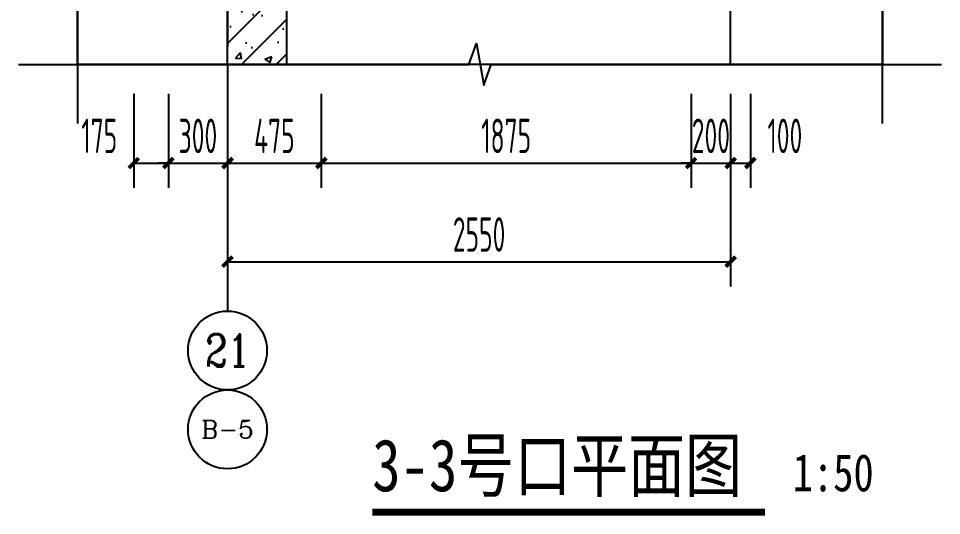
# Model space of a CAD drawing. Extents: x -473190 to 2138458, y -81875 to 2633646.
# Drawn here: x 1332757 to 1337436, y -35197 to -32678 of the extents above; entities that cross this region are included whole.
import ezdxf
from ezdxf.enums import TextEntityAlignment as Align

# ---------------------------------------------------------------- set-up
doc = ezdxf.new("R2010")
doc.units = 0
doc.header["$LTSCALE"] = 1000
doc.linetypes.add('DOTE', pattern=[2.42, 2, -0.2, 0.02, -0.2])
for name, color, linetype in [('A-PUB_HATCH', 8, 'Continuous'), ('AXIS', 3, 'Continuous'), ('AXIS_TEXT', 7, 'Continuous'), ('DIM_SYMB', 3, 'Continuous'), ('DOTE', 1, 'DOTE'), ('PUB_DIM', 3, 'Continuous'), ('PUB_TEXT', 7, 'Continuous'), ('RF-QT', 30, 'Continuous')]:
    doc.layers.add(name, color=color, linetype=linetype)
doc.styles.add('_TCH_AXIS', font='COMPLEX', dxfattribs={"bigfont": 'GBCBIG'})
doc.styles.add('_TCH_DIM_T3', font='tssdeng.shx', dxfattribs={"width": 0.564706, "bigfont": '@@@tssdchn.shx'})
doc.styles.add('COMPLEX', font='COMPLEX.shx', dxfattribs={"width": 0.65})
doc.styles.add('TYDG_01', font='', dxfattribs={"width": 0.8})
doc.styles.get('TYDG_01').set_extended_font_data('SimSun')
doc.dimstyles.new('_TCH_ARCH&&50', dxfattribs={"dimtxt": 175, "dimasz": 50, "dimexe": 125, "dimexo": 150, "dimgap": 50, "dimtad": 1, "dimdec": 0, "dimzin": 0, "dimdsep": 46, "dimtxsty": '_TCH_DIM_T3', "dimblk": 'ARCHTICK', "dimcen": 0.09, "dimclrt": 7, "dimazin": 2, "dimtfac": 1, "dimtdec": 0, "dimtix": 1, "dimtmove": 2, "dimatfit": 3, "dimfxl": 0, "dimtolj": 1, "dimtzin": 0, "dimarcsym": 0})

# ---------------------------------------------------------------- blocks, each defined once
blk = doc.blocks.new('_ArchTick')
at = {"color": 0, "linetype": 'ByBlock', "const_width": 0.4}
blk.add_lwpolyline([(-0.5, -0.5), (0.5, 0.5)], dxfattribs=at)
blk = doc.blocks.new('*D2778')
at = {"layer": 'Defpoints', "color": 0, "transparency": 16777216}
for p in [(1333341.5, -32910.7), (1333516.5, -32910.7), (1333516.5, -33410.7)]:
    blk.add_point(p, dxfattribs=at)
at = {"layer": 'PUB_DIM', "color": 0, "lineweight": -2, "transparency": 16777216}
for p, q in [((1333341.5, -33060.7), (1333341.5, -33535.7)), ((1333516.5, -33060.7), (1333516.5, -33535.7)), ((1333341.5, -33410.7), (1333516.5, -33410.7))]:
    blk.add_line(p, q, dxfattribs=at)
at = {"layer": 'PUB_DIM', "color": 0, "lineweight": -2, "transparency": 16777216, "xscale": 50, "yscale": 50, "zscale": 50, "rotation": 180}
blk.add_blockref('_ArchTick', (1333341.5, -33410.7), dxfattribs=at)
at = {"layer": 'PUB_DIM', "color": 0, "lineweight": -2, "transparency": 16777216, "xscale": 50, "yscale": 50, "zscale": 50}
blk.add_blockref('_ArchTick', (1333516.5, -33410.7), dxfattribs=at)
at = {"layer": 'PUB_DIM', "color": 7, "transparency": 16777216, "insert": (1333166.5, -33273.2), "char_height": 175, "attachment_point": 5, "style": '_TCH_DIM_T3'}
blk.add_mtext('\\A1;175', dxfattribs=at)
blk = doc.blocks.new('*D2779')
at = {"layer": 'Defpoints', "color": 0, "transparency": 16777216}
for p in [(1333516.5, -32910.7), (1333816.5, -32910.7), (1333816.5, -33410.7)]:
    blk.add_point(p, dxfattribs=at)
at = {"layer": 'PUB_DIM', "color": 0, "lineweight": -2, "transparency": 16777216}
for p, q in [((1333516.5, -33060.7), (1333516.5, -33535.7)), ((1333816.5, -33060.7), (1333816.5, -33535.7)), ((1333516.5, -33410.7), (1333466.5, -33410.7)), ((1333516.5, -33410.7), (1333816.5, -33410.7)), ((1333816.5, -33410.7), (1333866.5, -33410.7))]:
    blk.add_line(p, q, dxfattribs=at)
at = {"layer": 'PUB_DIM', "color": 0, "lineweight": -2, "transparency": 16777216, "xscale": 50, "yscale": 50, "zscale": 50}
blk.add_blockref('_ArchTick', (1333516.5, -33410.7), dxfattribs=at)
at = {"layer": 'PUB_DIM', "color": 0, "lineweight": -2, "transparency": 16777216, "xscale": 50, "yscale": 50, "zscale": 50, "rotation": 180}
blk.add_blockref('_ArchTick', (1333816.5, -33410.7), dxfattribs=at)
at = {"layer": 'PUB_DIM', "color": 7, "transparency": 16777216, "insert": (1333666.5, -33273.2), "char_height": 175, "attachment_point": 5, "style": '_TCH_DIM_T3'}
blk.add_mtext('\\A1;300', dxfattribs=at)
blk = doc.blocks.new('*D2780')
at = {"layer": 'Defpoints', "color": 0, "transparency": 16777216}
for p in [(1333816.5, -32910.7), (1334291.5, -32910.7), (1334291.5, -33410.7)]:
    blk.add_point(p, dxfattribs=at)
at = {"layer": 'PUB_DIM', "color": 0, "lineweight": -2, "transparency": 16777216}
for p, q in [((1333816.5, -33060.7), (1333816.5, -33535.7)), ((1334291.5, -33060.7), (1334291.5, -33535.7)), ((1333816.5, -33410.7), (1334291.5, -33410.7))]:
    blk.add_line(p, q, dxfattribs=at)
at = {"layer": 'PUB_DIM', "color": 0, "lineweight": -2, "transparency": 16777216, "xscale": 50, "yscale": 50, "zscale": 50, "rotation": 180}
blk.add_blockref('_ArchTick', (1333816.5, -33410.7), dxfattribs=at)
at = {"layer": 'PUB_DIM', "color": 0, "lineweight": -2, "transparency": 16777216, "xscale": 50, "yscale": 50, "zscale": 50}
blk.add_blockref('_ArchTick', (1334291.5, -33410.7), dxfattribs=at)
at = {"layer": 'PUB_DIM', "color": 7, "transparency": 16777216, "insert": (1334054, -33273.2), "char_height": 175, "attachment_point": 5, "style": '_TCH_DIM_T3'}
blk.add_mtext('\\A1;475', dxfattribs=at)
blk = doc.blocks.new('*D2781')
at = {"layer": 'Defpoints', "color": 0, "transparency": 16777216}
for p in [(1334291.5, -32910.7), (1336166.5, -32910.7), (1336166.5, -33410.7)]:
    blk.add_point(p, dxfattribs=at)
at = {"layer": 'PUB_DIM', "color": 0, "lineweight": -2, "transparency": 16777216}
for p, q in [((1334291.5, -33060.7), (1334291.5, -33535.7)), ((1336166.5, -33060.7), (1336166.5, -33535.7)), ((1334291.5, -33410.7), (1336166.5, -33410.7))]:
    blk.add_line(p, q, dxfattribs=at)
at = {"layer": 'PUB_DIM', "color": 0, "lineweight": -2, "transparency": 16777216, "xscale": 50, "yscale": 50, "zscale": 50, "rotation": 180}
blk.add_blockref('_ArchTick', (1334291.5, -33410.7), dxfattribs=at)
at = {"layer": 'PUB_DIM', "color": 0, "lineweight": -2, "transparency": 16777216, "xscale": 50, "yscale": 50, "zscale": 50}
blk.add_blockref('_ArchTick', (1336166.5, -33410.7), dxfattribs=at)
at = {"layer": 'PUB_DIM', "color": 7, "transparency": 16777216, "insert": (1335229, -33273.2), "char_height": 175, "attachment_point": 5, "style": '_TCH_DIM_T3'}
blk.add_mtext('\\A1;1875', dxfattribs=at)
blk = doc.blocks.new('*D2782')
at = {"layer": 'Defpoints', "color": 0, "transparency": 16777216}
for p in [(1336166.5, -32910.7), (1336366.5, -32910.7), (1336366.5, -33410.7)]:
    blk.add_point(p, dxfattribs=at)
at = {"layer": 'PUB_DIM', "color": 0, "lineweight": -2, "transparency": 16777216}
for p, q in [((1336166.5, -33060.7), (1336166.5, -33535.7)), ((1336366.5, -33060.7), (1336366.5, -33535.7)), ((1336166.5, -33410.7), (1336116.5, -33410.7)), ((1336166.5, -33410.7), (1336366.5, -33410.7)), ((1336366.5, -33410.7), (1336416.5, -33410.7))]:
    blk.add_line(p, q, dxfattribs=at)
at = {"layer": 'PUB_DIM', "color": 0, "lineweight": -2, "transparency": 16777216, "xscale": 50, "yscale": 50, "zscale": 50}
blk.add_blockref('_ArchTick', (1336166.5, -33410.7), dxfattribs=at)
at = {"layer": 'PUB_DIM', "color": 0, "lineweight": -2, "transparency": 16777216, "xscale": 50, "yscale": 50, "zscale": 50, "rotation": 180}
blk.add_blockref('_ArchTick', (1336366.5, -33410.7), dxfattribs=at)
at = {"layer": 'PUB_DIM', "color": 7, "transparency": 16777216, "insert": (1336266.5, -33273.2), "char_height": 175, "attachment_point": 5, "style": '_TCH_DIM_T3'}
blk.add_mtext('\\A1;200', dxfattribs=at)
blk = doc.blocks.new('*D2783')
at = {"layer": 'Defpoints', "color": 0, "transparency": 16777216}
for p in [(1336366.5, -32910.7), (1336466.5, -32910.7), (1336466.5, -33410.7)]:
    blk.add_point(p, dxfattribs=at)
at = {"layer": 'PUB_DIM', "color": 0, "lineweight": -2, "transparency": 16777216}
for p, q in [((1336366.5, -33060.7), (1336366.5, -33535.7)), ((1336466.5, -33060.7), (1336466.5, -33535.7)), ((1336366.5, -33410.7), (1336466.5, -33410.7))]:
    blk.add_line(p, q, dxfattribs=at)
at = {"layer": 'PUB_DIM', "color": 0, "lineweight": -2, "transparency": 16777216, "xscale": 50, "yscale": 50, "zscale": 50, "rotation": 180}
blk.add_blockref('_ArchTick', (1336366.5, -33410.7), dxfattribs=at)
at = {"layer": 'PUB_DIM', "color": 0, "lineweight": -2, "transparency": 16777216, "xscale": 50, "yscale": 50, "zscale": 50}
blk.add_blockref('_ArchTick', (1336466.5, -33410.7), dxfattribs=at)
at = {"layer": 'PUB_DIM', "color": 7, "transparency": 16777216, "insert": (1336641.5, -33273.2), "char_height": 175, "attachment_point": 5, "style": '_TCH_DIM_T3'}
blk.add_mtext('\\A1;100', dxfattribs=at)
blk = doc.blocks.new('*D2805')
at = {"layer": 'Defpoints', "color": 0, "transparency": 16777216}
for p in [(1333816.5, -32910.7), (1336366.5, -32910.7), (1336366.5, -33910.7)]:
    blk.add_point(p, dxfattribs=at)
at = {"layer": 'PUB_DIM', "color": 0, "lineweight": -2, "transparency": 16777216}
for p, q in [((1333816.5, -33060.7), (1333816.5, -34035.7)), ((1336366.5, -33060.7), (1336366.5, -34035.7)), ((1333816.5, -33910.7), (1336366.5, -33910.7))]:
    blk.add_line(p, q, dxfattribs=at)
at = {"layer": 'PUB_DIM', "color": 0, "lineweight": -2, "transparency": 16777216, "xscale": 50, "yscale": 50, "zscale": 50, "rotation": 180}
blk.add_blockref('_ArchTick', (1333816.5, -33910.7), dxfattribs=at)
at = {"layer": 'PUB_DIM', "color": 0, "lineweight": -2, "transparency": 16777216, "xscale": 50, "yscale": 50, "zscale": 50}
blk.add_blockref('_ArchTick', (1336366.5, -33910.7), dxfattribs=at)
at = {"layer": 'PUB_DIM', "color": 7, "transparency": 16777216, "insert": (1335091.5, -33773.2), "char_height": 175, "attachment_point": 5, "style": '_TCH_DIM_T3'}
blk.add_mtext('\\A1;2550', dxfattribs=at)
blk = doc.blocks.new('_AXISO')
blk.add_circle((0, 0), 0.5)
at = {"layer": 'AXIS_TEXT', "style": 'COMPLEX', "width": 1.041667}
blk.add_attdef('A', text='', height=0.56, dxfattribs=at).set_placement((-0.25, -0.28), (0.25, -0.28), align=Align.FIT)

msp = doc.modelspace()

# ---------------------------------------------------------------- hatches: boundary and pattern name
at = {"layer": 'A-PUB_HATCH'}
h = msp.add_hatch(dxfattribs=at)
h.set_pattern_fill('钢筋混凝土', color=256, scale=50, style=0)
h.set_pattern_definition([(45, (-477544.96, -71625.69), (-88.388348, 88.388348), []), (50, (-477544.96, -71625.7), (358.63009, -31.376067), [37.5, -412.5]), (355, (-477544.96, -71625.7), (-69.37567, 376.09607), [30, -330]), (100.4514, (-477515.08, -71628.3), (289.25469, 344.71977), [31.870095, -350.571056]), (46.1842, (-477544.96, -71525.7), (533.62052, -82.75951), [56.25, -618.75]), (96.6356, (-477500.5, -71532.6), (467.33135, 487.05894), [47.80514, -525.8565]), (351.1842, (-477544.96, -71525.7), (467.33097, 487.0593), [45, -495]), (21, (-477494.96, -71550.7), (298.453526, -201.309445), [37.5, -412.5]), (326, (-477494.96, -71550.7), (121.657666, 362.57502), [30, -330]), (71.4514, (-477470.1, -71567.47), (420.111314, 161.26525), [31.870095, -350.571056]), (37.5, (-477544.96, -71625.69), (6.079928, 166.446927), [0, -326, 0, -335, 0, -331.25]), (7.5, (-477544.96, -71625.69), (131.534769, 197.205856), [0, -191, 0, -318.5, 0, -126.25]), (327.5, (-477656.46, -71625.69), (266.911218, -11.277436), [0, -125, 0, -390, 0, -517.5]), (317.5, (-477706.46, -71625.7), (291.593085, 50.05249), [0, -162.5, 0, -259, 0, -367.5])])
h.paths.add_polyline_path([(1334106.9, -32247.8), (1333816.5, -32247.8), (1333816.5, -32910.7), (1334116.5, -32910.7), (1334116.5, -32252.7)])

# ---------------------------------------------------------------- linework, layer by layer
msp.add_lwpolyline([(1333056.8, -25980), (1337135.6, -25980), (1337135.6, -32910.7), (1333056.8, -32910.7)], close=True)
at = {"layer": 'AXIS'}
msp.add_line((1333816.5, -32910.7), (1333816.5, -34160.7), dxfattribs=at)
at = {"layer": 'DIM_SYMB'}
for points in [[(1333056.8, -25680), (1333056.8, -29389.1), (1333161.8, -29427.3), (1332951.8, -29464.3), (1333056.8, -29501.6), (1333056.8, -33210.7)], [(1337135.6, -33210.7), (1337135.6, -29501.6), (1337030.6, -29463.4), (1337240.6, -29426.4), (1337135.6, -29389.1), (1337135.6, -25680)], [(1332756.8, -32910.7), (1335040, -32910.7), (1335078.2, -32805.7), (1335115.2, -33015.7), (1335152.5, -32910.7), (1337435.6, -32910.7)]]:
    msp.add_lwpolyline(points, dxfattribs=at)
at = {"layer": 'DIM_SYMB', "lineweight": -3, "const_width": 35}
msp.add_lwpolyline([(1334549.9, -35179.9), (1336540.9, -35179.9)], dxfattribs=at)
at = {"layer": 'DOTE'}
for p, q in [((1333816.5, -25980), (1333816.5, -32910.7)), ((1336366.5, -32910.7), (1336366.5, -25980))]:
    msp.add_line(p, q, dxfattribs=at)
at = {"layer": 'RF-QT'}
for p, q in [((1333816.5, -32910.7), (1333816.5, -32247.8)), ((1334116.5, -32910.7), (1334116.5, -32252.7)), ((1333816.5, -32910.7), (1334116.5, -32910.7))]:
    msp.add_line(p, q, dxfattribs=at)

# ---------------------------------------------------------------- block references
at = {"layer": 'AXIS'}
ref = msp.add_blockref('_AXISO', (1333816.5, -34360.7), dxfattribs=dict(at, xscale=400, yscale=400, zscale=400))
ref.add_attrib('A', '21', dxfattribs={"layer": 'AXIS_TEXT', "height": 164.22, "style": '_TCH_AXIS'}).set_placement((1333703.1, -34442.8), (1333929.9, -34442.8), align=Align.FIT)
ref = msp.add_blockref('_AXISO', (1333816.5, -34760.7), dxfattribs=dict(at, xscale=400, yscale=400, zscale=400))
ref.add_attrib('A', 'B-5', dxfattribs={"layer": 'AXIS_TEXT', "height": 89.83, "style": '_TCH_AXIS'}).set_placement((1333683.9, -34805.6), (1333949.1, -34805.6), align=Align.FIT)

# ---------------------------------------------------------------- texts
at = {"layer": 'PUB_TEXT', "style": 'TYDG_01', "width": 0.8}
for s, height, p in [('3-3号口平面图', 264.35, (1334549.9, -35074.4)), ('1:50', 188.82, (1336680.9, -35074.4))]:
    msp.add_text(s, height=height, dxfattribs=at).set_placement(p)

# ---------------------------------------------------------------- dimensions: what is measured, and where the dimension line sits
at = {"layer": 'PUB_DIM'}
for base, p1, p2, picture, middle in [((1333516.5, -33410.7), (1333341.5, -32910.7), (1333516.5, -32910.7), '*D2778', (1333166.5, -33273.2)), ((1336466.5, -33410.7), (1336366.5, -32910.7), (1336466.5, -32910.7), '*D2783', (1336641.5, -33273.2))]:
    dim = msp.add_linear_dim(base=base, p1=p1, p2=p2, angle=0, dimstyle='_TCH_ARCH&&50', dxfattribs=at)
    dim.commit()
    dim.dimension.update_dxf_attribs({"geometry": picture, "text_midpoint": middle, "dimtype": 129})
for p1, p2, distance, picture, middle in [((1333516.5, -32910.7), (1333816.5, -32910.7), -500, '*D2779', (1333666.5, -33273.2)), ((1333816.5, -32910.7), (1334291.5, -32910.7), -500, '*D2780', (1334054, -33273.2)), ((1333816.5, -32910.7), (1336366.5, -32910.7), -1000, '*D2805', (1335091.5, -33773.2)), ((1334291.5, -32910.7), (1336166.5, -32910.7), -500, '*D2781', (1335229, -33273.2)), ((1336166.5, -32910.7), (1336366.5, -32910.7), -500, '*D2782', (1336266.5, -33273.2))]:
    dim = msp.add_aligned_dim(p1=p1, p2=p2, distance=distance, dimstyle='_TCH_ARCH&&50', dxfattribs=at)
    dim.commit()
    dim.dimension.update_dxf_attribs({"geometry": picture, "text_midpoint": middle})

doc.saveas('drawing.dxf')
